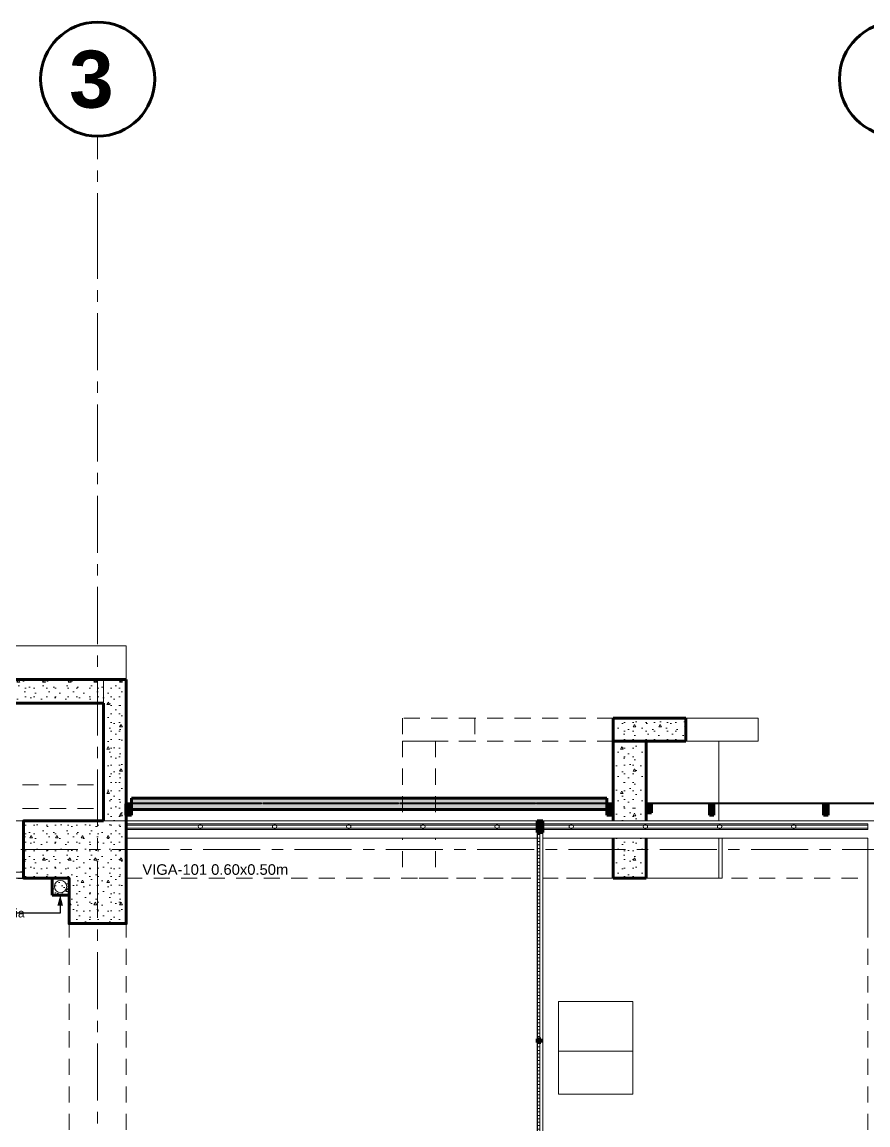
# Model space of a CAD drawing. Header units: inches. Extents: x -38 to 5698, y -33 to 92.
# Drawn here: x 300.16 to 307.57, y 37.24 to 46.9 of the extents above; entities that cross this region are included whole.
import ezdxf

# ---------------------------------------------------------------- set-up
doc = ezdxf.new("R2010")
doc.units = ezdxf.units.IN
doc.header["$MEASUREMENT"] = 0
doc.set_wipeout_variables(frame=1)
for name, pattern in [('Hidden Line', [0.195611, 0.141111, -0.0545]), ('Línea Oculta', [0.195611, 0.141111, -0.0545]), ('Punto & Raya', [0.65, 0.5, -0.075, 0, -0.075]), ('Wipeout_Contour', [1, 0, -1])]:
    doc.linetypes.add(name, pattern=pattern)
for name, color, linetype in [('02 _ ARQ _ ALB _ Ejes Generales', 7, 'Continuous'), ('02 _ ARQ _ ALB _ Mobiliario', 7, 'Continuous'), ('02 _ ARQ _ ALB _ Muros Interiores', 7, 'Continuous'), ('02 _ ARQ _ ZON _ Espacio.3D', 7, 'Continuous'), ('08 _ STR _ EXT _ 06 Columnas', 7, 'Continuous'), ('08 _ STR _ EXT _ 07 Losa Aligerada', 7, 'Continuous'), ('08 _ STR _ EXT _ 08 Placas Inclinadas', 7, 'Continuous'), ('08 _ STR _ EXT _ 09 Vigas', 7, 'Continuous'), ('Acabado - Muros', 7, 'Continuous'), ('Estructura - 04 MURO', 253, 'Continuous'), ('Estructura - Carga', 7, 'Continuous'), ('Interior - Escaleras & Barandillas', 7, 'Continuous'), ('MEP - HVAC', 7, 'Continuous'), ('Notas - Etiquetas', 251, 'Continuous')]:
    doc.layers.add(name, color=color, linetype=linetype)
doc.styles.add('Estilo_Generado_1', font='swisseb.ttf')
doc.styles.add('Estilo_Generado_4', font='swisse.ttf')
doc.dimstyles.new('Estilo_Generado__8', dxfattribs={"dimtxt": 0.18, "dimasz": 0.0912, "dimexe": 0.18, "dimexo": 0.0625, "dimgap": 0, "dimtad": 0, "dimtih": 1, "dimtoh": 1, "dimdec": 4, "dimzin": 0, "dimdsep": 46, "dimcen": 0.09, "dimadec": 0, "dimazin": 0, "dimtfac": 1, "dimtdec": 4, "dimtmove": 0, "dimatfit": 3, "dimldrblk": 'ARROWHEAD_5', "dimfxl": 1, "dimtolj": 1, "dimtzin": 0, "dimarcsym": 0})
pattern_1 = [(0, (277.50004, 6e-09), (0, 0.3897114), [0.024375, -0.200625]), (0, (277.61254, 0.19486), (0, 0.3897114), [0.024375, -0.200625]), (60, (277.50004, 6e-09), (-0.3375, 0.1948557), [0.024375, -0.200625]), (60, (277.72504, 6e-09), (-0.3375, 0.1948557), [0.024375, -0.200625]), (120, (277.5244, 6e-09), (0.3375, 0.1948557), [0.024375, -0.200625]), (120, (277.7494, 6e-09), (0.3375, 0.1948557), [0.024375, -0.200625]), (0, (277.50004, 0.0375), (0, 0.075), [0, -0.075, 0, -0.1125]), (45, (277.53754, 0.0375), (-0.05303301, 0.05303301), [0, -0.05625, 0, -0.09375])]
pattern_2 = [(0, (277.500038, 6e-09), (0, 0.030000001), [])]

# ---------------------------------------------------------------- blocks, each defined once
blk = doc.blocks.new('ARROWHEAD_5')
at = {"linetype": 'Continuous', "lineweight": 0}
blk.add_hatch(color=0, dxfattribs=at).paths.add_polyline_path([(-1, 0.2679), (0, 0), (-1, -0.2679)])
at = {"color": 0, "linetype": 'Continuous', "lineweight": 0}
blk.add_line((0, 0), (-1, 0), dxfattribs=at)

msp = doc.modelspace()

# ---------------------------------------------------------------- hatches: boundary and pattern name
at = {"layer": '08 _ STR _ EXT _ 08 Placas Inclinadas', "linetype": 'Continuous', "lineweight": 9}
h = msp.add_hatch(dxfattribs=at)
h.set_pattern_fill('HORMIGÓN_EN_MASA_0002', style=0, pattern_type=2)
h.set_pattern_definition(pattern_1)
h.paths.add_polyline_path([(301.0287, 41.1405), (300.9997, 40.9334), (301.07, 40.9334), (301.07, 41.1405)])
h = msp.add_hatch(dxfattribs=at)
h.set_pattern_fill('HORMIGÓN_EN_MASA_0002', style=0, pattern_type=2)
h.set_pattern_definition(pattern_1)
h.paths.add_polyline_path([(300.87, 40.216), (300.8991, 40.216), (300.9997, 40.9334), (300.87, 40.9334)])
h = msp.add_hatch(dxfattribs=at)
h.set_pattern_fill('HORMIGÓN_EN_MASA_0002', style=0, pattern_type=2)
h.set_pattern_definition(pattern_1)
h.paths.add_polyline_path([(300.87, 40.009), (300.87, 39.9), (301.07, 39.9), (301.07, 40.9334), (300.9997, 40.9334)])
h = msp.add_hatch(dxfattribs=at)
h.set_pattern_fill('HORMIGÓN_EN_MASA_0002', style=0, pattern_type=2)
h.set_pattern_definition(pattern_1)
h.paths.add_polyline_path([(300.87, 40.009), (300.8991, 40.216), (300.87, 40.216)])
at = {"layer": 'Acabado - Muros', "linetype": 'Continuous', "lineweight": 0}
for points in [[(301.1166, 39.95), (301.1166, 40.05), (301.0666, 40.05), (301.0666, 39.95)], [(305.2807, 39.95), (305.3384, 39.95), (305.3384, 40.05), (305.2807, 40.05)], [(307.2207, 39.95), (307.2207, 40.05), (307.1807, 40.05), (307.1807, 39.95)]]:
    msp.add_hatch(color=254, dxfattribs=at).paths.add_polyline_path(points)
at = {"layer": 'Acabado - Muros', "linetype": 'Continuous', "lineweight": 9}
for points in [[(301.0966, 40.06), (301.0966, 40.05), (302.2568, 40.05), (302.2568, 40.06)], [(302.2668, 40.06), (302.2668, 40.05), (303.4568, 40.05), (303.4568, 40.06)], [(303.4668, 40.06), (303.4668, 40.05), (304.6568, 40.05), (304.6568, 40.06)], [(304.6668, 40.06), (304.6668, 40.05), (305.3038, 40.05), (305.3038, 40.06)], [(308.1957, 40.06), (307.2057, 40.06), (307.2057, 40.05), (308.1957, 40.05)]]:
    msp.add_hatch(color=250, dxfattribs=at).paths.add_polyline_path(points)
at = {"layer": 'Acabado - Muros', "linetype": 'Continuous', "lineweight": 13}
for points in [[(302.2618, 40.1), (301.1166, 40.1), (301.1166, 40), (302.2618, 40)], [(302.2618, 40.1), (302.2618, 40), (303.4618, 40), (303.4618, 40.1)], [(303.4618, 40.1), (303.4618, 40), (304.6618, 40), (304.6618, 40.1)], [(304.6618, 40.1), (304.6618, 40), (305.2807, 40), (305.2807, 40.1)]]:
    msp.add_hatch(color=253, dxfattribs=at).paths.add_polyline_path(points)
at = {"layer": 'Estructura - Carga', "linetype": 'Continuous', "lineweight": 13}
h = msp.add_hatch(dxfattribs=at)
h.set_pattern_fill('HORMIGÓN_ARMADO_0002', color=251, style=0, pattern_type=2)
h.set_pattern_definition([(0, (277.50004, 6e-09), (0, 0.3117692), [0.03, -0.15]), (0, (277.59004, 0.1559), (0, 0.3117692), [0.03, -0.15]), (60, (277.50004, 6e-09), (-0.27, 0.1558846), [0.03, -0.15]), (60, (277.68004, 6e-09), (-0.27, 0.1558846), [0.03, -0.15]), (120, (277.53004, 6e-09), (0.27, 0.1558846), [0.03, -0.15]), (120, (277.71004, 6e-09), (0.27, 0.1558846), [0.03, -0.15]), (0, (277.50004, 0.03), (0, 0.06), [0, -0.06, 0, -0.09]), (45, (277.53004, 0.03), (-0.04242641, 0.04242641), [0, -0.045, 0, -0.075])])
h.paths.add_polyline_path([(300.42, 39.25), (300.57, 39.25), (300.57, 39.4), (300.42, 39.4)])

# ---------------------------------------------------------------- linework, layer by layer
at = {"layer": '02 _ ARQ _ ALB _ Ejes Generales', "color": 252, "linetype": 'Punto & Raya', "lineweight": 13}
msp.add_line((300.82, 44.9), (300.82, 45.9), dxfattribs=at)
at = {"layer": '02 _ ARQ _ ALB _ Ejes Generales', "color": 7, "linetype": 'Continuous', "lineweight": 60}
for centre in [(300.82, 46.4), (307.82, 46.4)]:
    msp.add_circle(centre, 0.5, dxfattribs=at)
at = {"layer": '02 _ ARQ _ ALB _ Mobiliario', "color": 175, "linetype": 'Continuous', "lineweight": 13, "flags": 128}
for points in [[(305.5093, 37.8822), (305.5093, 38.3172), (304.8593, 38.3172), (304.8593, 37.8822)], [(305.5093, 37.8822), (304.8593, 37.8822), (304.8593, 37.5072), (305.5093, 37.5072)]]:
    msp.add_lwpolyline(points, close=True, dxfattribs=at)
at = {"layer": '02 _ ARQ _ ALB _ Muros Interiores', "color": 165, "linetype": 'Continuous', "lineweight": 25}
for p, q in [((300.17, 39.45), (300.145, 39.45)), ((300.17, 39.4), (300.17, 39.45)), ((300.12, 39.4), (300.17, 39.4))]:
    msp.add_line(p, q, dxfattribs=at)
at = {"layer": '02 _ ARQ _ ALB _ Muros Interiores', "color": 7, "linetype": 'Continuous', "lineweight": 80}
msp.add_line((300.17, 39.4), (300.17, 39.45), dxfattribs=at)
msp.add_line((300.17, 39.4), (300.17, 39.45), dxfattribs=at)
msp.add_line((300.17, 39.4), (300.17, 39.45), dxfattribs=at)
at = {"layer": '02 _ ARQ _ ZON _ Espacio.3D', "color": 254, "linetype": 'Continuous', "lineweight": 0, "flags": 128}
msp.add_lwpolyline([(293.7699, 39.9), (294.4699, 39.9), (294.4699, 39.45), (300.17, 39.45), (300.17, 39.9), (300.87, 39.9), (300.87, 40.9334), (299.92, 40.9334), (299.92, 42.9), (294.72, 42.9), (294.72, 40.9334), (293.7699, 40.9334)], close=True, dxfattribs=at)
for points in [[(294.47, 29.75), (300.57, 29.75), (300.57, 30.8002), (301.07, 30.8001), (301.07, 30.2), (301.67, 30.1999), (301.67, 29.75), (304.67, 29.75), (304.67, 39.7505), (301.07, 39.7505), (301.07, 39), (300.57, 39), (300.57, 39.4), (294.07, 39.4)], [(307.57, 39), (307.57, 39.7505), (306.294, 39.7505), (306.294, 39.3999), (306.064, 39.4), (306.064, 39.7505), (304.72, 39.75), (304.72, 29.75), (307.57, 29.75), (307.57, 30.6)]]:
    msp.add_lwpolyline(points, dxfattribs=at)
at = {"layer": '08 _ STR _ EXT _ 07 Losa Aligerada', "color": 7, "linetype": 'Continuous', "lineweight": 18, "flags": 128}
msp.add_lwpolyline([(329.07, 26.75), (329.07, 29.7), (329.07, 35.2005), (329.07, 39.9), (321.17, 39.9), (316.0529, 39.9), (316.0529, 40.9), (311.4324, 40.9), (311.4324, 39.9), (300.87, 39.9), (300.87, 41.4352), (299.92, 41.4352)], dxfattribs=at)
at = {"layer": '08 _ STR _ EXT _ 08 Placas Inclinadas', "color": 7, "linetype": 'Continuous', "lineweight": 80}
for p, q in [((299.92, 40.9334), (300.87, 40.9334)), ((300.87, 40.9334), (300.87, 40.216)), ((300.87, 40.9334), (300.87, 40.216)), ((305.3384, 40.8001), (305.3384, 40.6001)), ((305.3384, 40.6), (305.3385, 39.3999)), ((300.87, 40.216), (300.87, 40.009)), ((300.87, 40.216), (300.87, 40.009))]:
    msp.add_line(p, q, dxfattribs=at)
at = {"layer": '08 _ STR _ EXT _ 08 Placas Inclinadas', "color": 251, "linetype": 'Línea Oculta', "lineweight": 13}
for p, q in [((304.126, 40.8001), (304.126, 40.6001)), ((303.7796, 40.6), (303.7796, 39.3999)), ((299.92, 40.216), (300.87, 40.216))]:
    msp.add_line(p, q, dxfattribs=at)
at = {"layer": '08 _ STR _ EXT _ 08 Placas Inclinadas', "color": 7, "linetype": 'Continuous', "lineweight": 80, "flags": 128}
for points in [[(301.07, 39.9), (301.07, 40.9334)], [(300.87, 40.009), (300.87, 39.9)]]:
    msp.add_lwpolyline(points, dxfattribs=at)
at = {"layer": '08 _ STR _ EXT _ 08 Placas Inclinadas', "color": 251, "linetype": 'Línea Oculta', "lineweight": 13, "flags": 128}
for points in [[(304.126, 40.8001), (303.4909, 40.8001)], [(303.4909, 40.8001), (303.4909, 40.6001)], [(305.3384, 40.8001), (304.126, 40.8001)], [(304.126, 40.6001), (303.4909, 40.6001)], [(303.7796, 40.6), (303.4909, 40.6)], [(303.4909, 40.6), (303.4909, 39.3999)], [(305.3384, 40.6), (303.7796, 40.6)], [(305.3384, 40.6001), (304.126, 40.6001)], [(299.92, 40.009), (300.87, 40.009)], [(303.7796, 39.3999), (303.4909, 39.3999)], [(305.3385, 39.3999), (303.7796, 39.3999)]]:
    msp.add_lwpolyline(points, dxfattribs=at)
at = {"layer": '08 _ STR _ EXT _ 09 Vigas', "color": 251, "linetype": 'Hidden Line', "lineweight": 13}
for p, q in [((294.07, 39.4), (300.57, 39.4)), ((300.57, 30.2), (300.57, 39.4)), ((301.07, 30.2), (301.07, 39.4)), ((307.57, 30.2), (307.57, 39.4))]:
    msp.add_line(p, q, dxfattribs=at)
at = {"layer": 'Acabado - Muros', "color": 7, "linetype": 'Continuous', "lineweight": 60}
for p, q in [((301.0666, 40.05), (301.0666, 39.95)), ((301.1166, 40.05), (301.0666, 40.05)), ((301.1166, 40.1), (301.1166, 40.05)), ((302.2618, 40.1), (301.1166, 40.1)), ((301.1166, 40.05), (301.1166, 40)), ((303.4618, 40.1), (302.2618, 40.1)), ((304.6618, 40.1), (303.4618, 40.1)), ((305.2807, 40.1), (304.6618, 40.1)), ((305.2807, 40.1), (305.2807, 40.05)), ((305.2807, 40.05), (305.2807, 40)), ((305.3384, 40.05), (305.2807, 40.05)), ((305.3384, 40.05), (305.3384, 39.95)), ((307.2207, 40.05), (307.1807, 40.05)), ((307.1807, 40.05), (307.1807, 39.95)), ((307.2207, 40.05), (307.2207, 39.95)), ((301.1166, 39.95), (301.0666, 39.95)), ((301.1166, 40), (301.1166, 39.95)), ((302.2618, 40), (301.1166, 40)), ((303.4618, 40), (302.2618, 40)), ((304.6618, 40), (303.4618, 40)), ((305.2807, 40), (304.6618, 40)), ((305.2807, 40), (305.2807, 39.95)), ((305.3384, 39.95), (305.2807, 39.95)), ((307.2207, 39.95), (307.1807, 39.95))]:
    msp.add_line(p, q, dxfattribs=at)
at = {"layer": 'Acabado - Muros', "color": 7, "linetype": 'Continuous', "lineweight": 13, "flags": 128}
for points in [[(301.0966, 40.06), (301.0966, 40.05), (302.2568, 40.05), (302.2568, 40.06)], [(302.2668, 40.06), (302.2668, 40.05), (303.4568, 40.05), (303.4568, 40.06)], [(303.4668, 40.06), (303.4668, 40.05), (304.6568, 40.05), (304.6568, 40.06)], [(304.6668, 40.06), (304.6668, 40.05), (305.3038, 40.05), (305.3038, 40.06)], [(308.1957, 40.06), (308.1957, 40.05), (307.2057, 40.05), (307.2057, 40.06)]]:
    msp.add_lwpolyline(points, close=True, dxfattribs=at)
at = {"layer": 'Estructura - 04 MURO', "color": 7, "linetype": 'Continuous', "lineweight": 80}
msp.add_line((301.07, 39.75), (301.07, 39.9), dxfattribs=at)
at = {"layer": 'Estructura - 04 MURO', "color": 7, "linetype": 'Continuous', "lineweight": 13}
msp.add_line((301.07, 39.75), (301.07, 39.75), dxfattribs=at)
at = {"layer": 'Estructura - Carga', "color": 7, "linetype": 'Continuous', "lineweight": 80, "flags": 128}
msp.add_lwpolyline([(300.42, 39.25), (300.57, 39.25), (300.57, 39.4), (300.42, 39.4)], close=True, dxfattribs=at)
at = {"layer": 'MEP - HVAC', "color": 7, "linetype": 'Continuous', "lineweight": 13, "flags": 128}
msp.add_lwpolyline([(300.495, 39.379, 1), (300.495, 39.271, 1)], format="xyb", close=True, dxfattribs=at)

# ---------------------------------------------------------------- texts
at = {"layer": '02 _ ARQ _ ALB _ Ejes Generales', "color": 7, "lineweight": 30, "insert": (300.5709, 46.65), "char_height": 0.5, "attachment_point": 1, "style": 'Estilo_Generado_1'}
msp.add_mtext('\\A1;{\\pql;\\pt0;\\fSwis721 Ex BT|b1|i0|c0|p34;3}', dxfattribs=at)
at = {"layer": 'Notas - Etiquetas', "color": 8, "linetype": 'Continuous', "lineweight": 13, "insert": (301.2116, 39.4267), "char_height": 0.0925, "attachment_point": 7, "style": 'Estilo_Generado_4'}
msp.add_mtext('\\A1;{\\pql;\\fSwis721 Ex BT|b0|i0|c0|p34;VIGA-101\\fSwis721 Ex BT|b0|i0|c0|p34; \\fSwis721 Ex BT|b0|i0|c0|p34;0.60\\fSwis721 Ex BT|b0|i0|c0|p34;x\\fSwis721 Ex BT|b0|i0|c0|p34;0.50\\fSwis721 Ex BT|b0|i0|c0|p34;m}', dxfattribs=at)
at = {"layer": 'Notas - Etiquetas', "color": 8, "linetype": 'Continuous', "lineweight": 35, "insert": (299.3178, 39.0917), "char_height": 0.075, "attachment_point": 4, "style": 'Estilo_Generado_4'}
msp.add_mtext('\\A1;{\\pql;\\fSwis721 Ex BT|b0|i0|c0|p34;Columna Sanitaria}', dxfattribs=at)

# ---------------------------------------------------------------- leaders
at = {"layer": 'Notas - Etiquetas', "color": 8, "linetype": 'Continuous', "lineweight": 13, "annotation_type": 0, "has_hookline": 1, "hookline_direction": 1, "text_width": 1.0171}
msp.add_leader([(300.492, 39.25), (300.492, 39.0917), (299.3178, 39.0917)], dimstyle='Estilo_Generado__8', dxfattribs=at)

# ---------------------------------------------------------------- next in the draw order: wipeouts: each hides what was drawn before it
at = {"color": 254, "linetype": 'Wipeout_Contour', "lineweight": 0, "ltscale": 7307.738804}
msp.add_wipeout([(301.0287, 41.1405), (301.07, 41.1405), (301.07, 41.4352)], dxfattribs=at).dxf.layer = '08 _ STR _ EXT _ 08 Placas Inclinadas'
at = {"color": 254, "linetype": 'Wipeout_Contour', "lineweight": 0, "ltscale": 9763.798351}
msp.add_wipeout([(306.2622, 39.3999), (306.2622, 40.6), (305.6271, 40.6), (305.6271, 39.3999)], dxfattribs=at).dxf.layer = '08 _ STR _ EXT _ 08 Placas Inclinadas'
at = {"color": 254, "linetype": 'Wipeout_Contour', "lineweight": 0, "ltscale": 14637.651825}
msp.add_wipeout([(304.67, 37.9584), (304.67, 35.8249), (304.72, 35.8249), (304.72, 37.9749), (304.703, 37.9749), (304.703, 37.9584)], dxfattribs=at).dxf.layer = 'Acabado - Muros'

# ---------------------------------------------------------------- next in the draw order: hatches: boundary and pattern name
at = {"layer": '08 _ STR _ EXT _ 08 Placas Inclinadas', "linetype": 'Continuous', "lineweight": 9}
h = msp.add_hatch(dxfattribs=at)
h.set_pattern_fill('HORMIGÓN_EN_MASA_0002', style=0, pattern_type=2)
h.set_pattern_definition(pattern_1)
h.paths.add_polyline_path([(305.6271, 39.3999), (305.6271, 40.6), (305.3384, 40.6), (305.3385, 39.3999)])
at = {"layer": 'Acabado - Muros', "linetype": 'Continuous', "lineweight": 0}
for points in [[(305.6733, 39.97), (305.6733, 40.05), (305.6271, 40.05), (305.6271, 39.97)], [(306.2207, 39.95), (306.2207, 40.05), (306.1807, 40.05), (306.1807, 39.95)]]:
    msp.add_hatch(color=254, dxfattribs=at).paths.add_polyline_path(points)
at = {"layer": 'Acabado - Muros', "linetype": 'Continuous', "lineweight": 9}
for points in [[(306.1957, 40.06), (305.656, 40.06), (305.656, 40.05), (306.1957, 40.05)], [(307.1957, 40.06), (306.2057, 40.06), (306.2057, 40.05), (307.1957, 40.05)]]:
    msp.add_hatch(color=250, dxfattribs=at).paths.add_polyline_path(points)

# ---------------------------------------------------------------- next in the draw order: linework, layer by layer
at = {"layer": '08 _ STR _ EXT _ 08 Placas Inclinadas', "color": 7, "linetype": 'Continuous', "lineweight": 80}
msp.add_line((305.6271, 39.3999), (305.6271, 40.6), dxfattribs=at)
at = {"layer": '08 _ STR _ EXT _ 08 Placas Inclinadas', "color": 7, "linetype": 'Continuous', "lineweight": 80, "flags": 128}
for points in [[(305.6271, 40.6), (305.3384, 40.6)], [(305.6271, 39.3999), (305.3385, 39.3999)]]:
    msp.add_lwpolyline(points, dxfattribs=at)
at = {"layer": '08 _ STR _ EXT _ 08 Placas Inclinadas', "color": 7, "linetype": 'Continuous', "lineweight": 13, "flags": 128}
for points in [[(306.2622, 40.6), (305.6271, 40.6)], [(306.2622, 39.3999), (306.2622, 40.6)], [(306.2622, 39.3999), (305.6271, 39.3999)]]:
    msp.add_lwpolyline(points, dxfattribs=at)
at = {"layer": '08 _ STR _ EXT _ 09 Vigas', "color": 251, "linetype": 'Hidden Line', "lineweight": 13}
msp.add_line((301.07, 39.4), (307.57, 39.4), dxfattribs=at)
at = {"layer": 'Acabado - Muros', "color": 7, "linetype": 'Continuous', "lineweight": 60}
for p, q in [((305.6733, 40.05), (305.6271, 40.05)), ((305.6271, 40.05), (305.6271, 39.97)), ((305.6733, 40.05), (305.6733, 39.97)), ((306.2207, 40.05), (306.1807, 40.05)), ((306.1807, 40.05), (306.1807, 39.95)), ((306.2207, 40.05), (306.2207, 39.95)), ((305.6733, 39.97), (305.6271, 39.97)), ((306.2207, 39.95), (306.1807, 39.95))]:
    msp.add_line(p, q, dxfattribs=at)
at = {"layer": 'Acabado - Muros', "color": 7, "linetype": 'Continuous', "lineweight": 13, "flags": 128}
for points in [[(306.1957, 40.06), (306.1957, 40.05), (305.656, 40.05), (305.656, 40.06)], [(307.1957, 40.06), (307.1957, 40.05), (306.2057, 40.05), (306.2057, 40.06)]]:
    msp.add_lwpolyline(points, close=True, dxfattribs=at)

# ---------------------------------------------------------------- next in the draw order: wipeouts: each hides what was drawn before it
at = {"color": 254, "linetype": 'Wipeout_Contour', "lineweight": 0, "ltscale": 9742.083025}
msp.add_wipeout([(301.07, 41.4352), (299.92, 41.4352), (299.92, 41.1405), (301.0287, 41.1405)], dxfattribs=at).dxf.layer = '08 _ STR _ EXT _ 08 Placas Inclinadas'

# ---------------------------------------------------------------- next in the draw order: hatches: boundary and pattern name
at = {"layer": '08 _ STR _ EXT _ 08 Placas Inclinadas', "linetype": 'Continuous', "lineweight": 9}
h = msp.add_hatch(dxfattribs=at)
h.set_pattern_fill('HORMIGÓN_EN_MASA_0002', style=0, pattern_type=2)
h.set_pattern_definition(pattern_1)
h.paths.add_polyline_path([(300.87, 41.1405), (299.92, 41.1405), (299.92, 40.9334), (300.87, 40.9334)])
h = msp.add_hatch(dxfattribs=at)
h.set_pattern_fill('HORMIGÓN_EN_MASA_0002', style=0, pattern_type=2)
h.set_pattern_definition(pattern_1)
h.paths.add_polyline_path([(300.87, 40.9334), (300.9997, 40.9334), (301.0287, 41.1405), (300.87, 41.1405)])

# ---------------------------------------------------------------- next in the draw order: linework, layer by layer
at = {"layer": '02 _ ARQ _ ALB _ Ejes Generales', "color": 252, "linetype": 'Punto & Raya', "lineweight": 13}
msp.add_line((300.82, 3.05), (300.82, 44.9), dxfattribs=at)
at = {"layer": '08 _ STR _ EXT _ 08 Placas Inclinadas', "color": 7, "linetype": 'Continuous', "lineweight": 80}
for p, q in [((300.87, 41.1405), (299.92, 41.1405)), ((301.0287, 41.1405), (300.87, 41.1405)), ((301.0287, 41.1405), (301.07, 41.1405))]:
    msp.add_line(p, q, dxfattribs=at)
at = {"layer": '08 _ STR _ EXT _ 08 Placas Inclinadas', "color": 7, "linetype": 'Continuous', "lineweight": 13, "flags": 128}
for points in [[(301.07, 41.4352), (299.92, 41.4352)], [(301.07, 41.4352), (301.07, 41.1405)]]:
    msp.add_lwpolyline(points, dxfattribs=at)
at = {"layer": '08 _ STR _ EXT _ 08 Placas Inclinadas', "color": 7, "linetype": 'Continuous', "lineweight": 80, "flags": 128}
msp.add_lwpolyline([(301.07, 41.1405), (301.07, 40.9334)], dxfattribs=at)

# ---------------------------------------------------------------- next in the draw order: wipeouts: each hides what was drawn before it
at = {"color": 254, "linetype": 'Wipeout_Contour', "lineweight": 0, "ltscale": 9765.229794}
msp.add_wipeout([(306.6086, 40.6001), (306.6086, 40.8001), (305.9735, 40.8001), (305.9735, 40.6001)], dxfattribs=at).dxf.layer = '08 _ STR _ EXT _ 08 Placas Inclinadas'
at = {"color": 254, "linetype": 'Wipeout_Contour', "lineweight": 0, "ltscale": 9757.288875}
msp.add_wipeout([(307.57, 39.9), (301.07, 39.9), (301.07, 39.75), (307.57, 39.75)], dxfattribs=at).dxf.layer = 'Estructura - 04 MURO'

# ---------------------------------------------------------------- next in the draw order: hatches: boundary and pattern name
at = {"layer": '08 _ STR _ EXT _ 06 Columnas', "linetype": 'Continuous', "lineweight": 9}
h = msp.add_hatch(dxfattribs=at)
h.set_pattern_fill('HORMIGÓN_EN_MASA_0002', style=0, pattern_type=2)
h.set_pattern_definition(pattern_1)
h.paths.add_polyline_path([(300.17, 39.4), (300.57, 39.4), (300.57, 39), (301.07, 39), (301.07, 39.75), (300.87, 39.75), (300.87, 39.9), (300.17, 39.9)])
h = msp.add_hatch(dxfattribs=at)
h.set_pattern_fill('HORMIGÓN_EN_MASA_0002', style=0, pattern_type=2)
h.set_pattern_definition(pattern_1)
h.paths.add_polyline_path([(300.87, 39.75), (301.07, 39.75), (301.07, 39.9)])
h = msp.add_hatch(dxfattribs=at)
h.set_pattern_fill('HORMIGÓN_EN_MASA_0002', style=0, pattern_type=2)
h.set_pattern_definition(pattern_1)
h.paths.add_polyline_path([(300.87, 39.75), (301.07, 39.9), (300.87, 39.9)])
at = {"layer": '08 _ STR _ EXT _ 08 Placas Inclinadas', "linetype": 'Continuous', "lineweight": 9}
h = msp.add_hatch(dxfattribs=at)
h.set_pattern_fill('HORMIGÓN_EN_MASA_0002', style=0, pattern_type=2)
h.set_pattern_definition(pattern_1)
h.paths.add_polyline_path([(305.9735, 40.6001), (305.9735, 40.8001), (305.3384, 40.8001), (305.3384, 40.6001)])

# ---------------------------------------------------------------- next in the draw order: linework, layer by layer
at = {"layer": '08 _ STR _ EXT _ 06 Columnas', "color": 7, "linetype": 'Continuous', "lineweight": 80, "flags": 128}
for points in [[(300.87, 39.9), (300.17, 39.9), (300.17, 39.4), (300.57, 39.4), (300.57, 39), (301.07, 39), (301.07, 39.75)], [(301.07, 39.75), (301.07, 39.9)]]:
    msp.add_lwpolyline(points, dxfattribs=at)
at = {"layer": '08 _ STR _ EXT _ 08 Placas Inclinadas', "color": 7, "linetype": 'Continuous', "lineweight": 80}
msp.add_line((305.9735, 40.6001), (305.9735, 40.8001), dxfattribs=at)
at = {"layer": '08 _ STR _ EXT _ 08 Placas Inclinadas', "color": 7, "linetype": 'Continuous', "lineweight": 80, "flags": 128}
for points in [[(305.9735, 40.8001), (305.3384, 40.8001)], [(305.9735, 40.6001), (305.3384, 40.6001)]]:
    msp.add_lwpolyline(points, dxfattribs=at)
at = {"layer": '08 _ STR _ EXT _ 08 Placas Inclinadas', "color": 7, "linetype": 'Continuous', "lineweight": 13, "flags": 128}
for points in [[(306.6086, 40.8001), (305.9735, 40.8001)], [(306.6086, 40.6001), (306.6086, 40.8001)], [(306.6086, 40.6001), (305.9735, 40.6001)]]:
    msp.add_lwpolyline(points, dxfattribs=at)
at = {"layer": '08 _ STR _ EXT _ 09 Vigas', "color": 251, "linetype": 'Hidden Line', "lineweight": 13}
msp.add_line((301.07, 39.9), (300.57, 39.9), dxfattribs=at)
at = {"layer": 'Acabado - Muros', "color": 7, "linetype": 'Continuous', "lineweight": 60}
msp.add_line((304.72, 39.9), (304.67, 39.9), dxfattribs=at)
at = {"layer": 'Estructura - 04 MURO', "color": 7, "linetype": 'Continuous', "lineweight": 13, "flags": 128}
for points in [[(307.57, 39.9), (301.07, 39.9)], [(301.07, 39.75), (307.57, 39.75)]]:
    msp.add_lwpolyline(points, dxfattribs=at)
at = {"layer": 'Interior - Escaleras & Barandillas', "color": 161, "linetype": 'Continuous', "lineweight": 13, "flags": 128}
for points in [[(301.72, 39.8313, 1), (301.72, 39.8688, 1)], [(302.37, 39.8313, 1), (302.37, 39.8688, 1)], [(303.02, 39.8313, 1), (303.02, 39.8688, 1)], [(303.67, 39.8313, 1), (303.67, 39.8688, 1)], [(304.32, 39.8313, 1), (304.32, 39.8688, 1)], [(304.97, 39.8313, 1), (304.97, 39.8688, 1)], [(305.62, 39.8313, 1), (305.62, 39.8688, 1)]]:
    msp.add_lwpolyline(points, format="xyb", close=True, dxfattribs=at)

# ---------------------------------------------------------------- next in the draw order: wipeouts: each hides what was drawn before it
at = {"color": 254, "linetype": 'Wipeout_Contour', "lineweight": 0, "ltscale": 9767.73546}
msp.add_wipeout([(306.294, 39.75), (307.57, 39.75), (307.57, 39.9), (306.294, 39.9)], dxfattribs=at).dxf.layer = 'Estructura - 04 MURO'

# ---------------------------------------------------------------- next in the draw order: linework, layer by layer
at = {"layer": '08 _ STR _ EXT _ 09 Vigas', "color": 251, "linetype": 'Hidden Line', "lineweight": 13}
for p, q in [((286.57, 39.9), (329.07, 39.9)), ((308.07, 39.9), (307.57, 39.9))]:
    msp.add_line(p, q, dxfattribs=at)
at = {"layer": 'Estructura - 04 MURO', "color": 7, "linetype": 'Continuous', "lineweight": 13, "flags": 128}
for points in [[(307.57, 39.9), (306.294, 39.9)], [(306.294, 39.75), (307.57, 39.75)]]:
    msp.add_lwpolyline(points, dxfattribs=at)
at = {"layer": 'Interior - Escaleras & Barandillas', "color": 161, "linetype": 'Continuous', "lineweight": 13, "flags": 128}
for points in [[(301.07, 39.875), (301.07, 39.825), (307.57, 39.825), (307.57, 39.875)], [(301.07, 39.8625), (301.07, 39.8375), (307.57, 39.8375), (307.57, 39.8625)], [(301.07, 39.8625), (301.07, 39.8375), (307.57, 39.8375), (307.57, 39.8625)], [(301.07, 39.8625), (301.07, 39.8375), (307.57, 39.8375), (307.57, 39.8625)]]:
    msp.add_lwpolyline(points, close=True, dxfattribs=at)
for points in [[(306.27, 39.8313, 1), (306.27, 39.8688, 1)], [(306.92, 39.8313, 1), (306.92, 39.8688, 1)]]:
    msp.add_lwpolyline(points, format="xyb", close=True, dxfattribs=at)

# ---------------------------------------------------------------- next in the draw order: wipeouts: each hides what was drawn before it
at = {"color": 254, "linetype": 'Wipeout_Contour', "lineweight": 0, "ltscale": 14637.7454}
msp.add_wipeout([(304.72, 39.8), (304.67, 39.8), (304.67, 37.9914), (304.703, 37.9914), (304.703, 37.9749), (304.72, 37.9749)], dxfattribs=at).dxf.layer = 'Acabado - Muros'

# ---------------------------------------------------------------- next in the draw order: linework, layer by layer
at = {"layer": 'Acabado - Muros', "color": 251, "linetype": 'Continuous', "lineweight": 13, "flags": 128}
for points in [[(304.67, 37.9914), (304.67, 39.8)], [(304.72, 35.8249), (304.72, 37.9749), (304.72, 39.8)], [(304.67, 35.8249), (304.67, 37.9584)]]:
    msp.add_lwpolyline(points, dxfattribs=at)

# ---------------------------------------------------------------- next in the draw order: wipeouts: each hides what was drawn before it
at = {"color": 254, "linetype": 'Wipeout_Contour', "lineweight": 0, "ltscale": 9758.689362}
msp.add_wipeout([(304.675, 39.8), (304.675, 37.9914), (304.695, 37.9914), (304.695, 39.8)], dxfattribs=at).dxf.layer = 'Acabado - Muros'

# ---------------------------------------------------------------- next in the draw order: hatches: boundary and pattern name
at = {"layer": 'Acabado - Muros', "linetype": 'Continuous', "lineweight": 0}
msp.add_hatch(color=254, dxfattribs=at).paths.add_polyline_path([(304.67, 39.8), (304.72, 39.8), (304.72, 39.9), (304.67, 39.9)])
h = msp.add_hatch(dxfattribs=at)
h.set_pattern_fill('CONTRACHAPADO_0002', color=254, style=0, pattern_type=2)
h.set_pattern_definition(pattern_2)
h.paths.add_polyline_path([(304.675, 39.8), (304.675, 37.9914), (304.695, 37.9914), (304.695, 39.8)])

# ---------------------------------------------------------------- next in the draw order: linework, layer by layer
at = {"layer": '02 _ ARQ _ ALB _ Ejes Generales', "color": 252, "linetype": 'Punto & Raya', "lineweight": 13}
msp.add_line((283.3454, 39.65), (332.07, 39.65), dxfattribs=at)
at = {"layer": 'Acabado - Muros', "color": 7, "linetype": 'Continuous', "lineweight": 60}
for p, q in [((304.67, 39.9), (304.67, 39.8)), ((304.72, 39.9), (304.72, 39.8)), ((304.72, 39.8), (304.67, 39.8))]:
    msp.add_line(p, q, dxfattribs=at)
at = {"layer": 'Acabado - Muros', "color": 7, "linetype": 'Continuous', "lineweight": 13, "flags": 128}
msp.add_lwpolyline([(304.675, 39.8), (304.695, 39.8), (304.695, 37.9914), (304.675, 37.9914)], close=True, dxfattribs=at)

# ---------------------------------------------------------------- next in the draw order: wipeouts: each hides what was drawn before it
at = {"color": 254, "linetype": 'Wipeout_Contour', "lineweight": 0, "ltscale": 9758.565114}
msp.add_wipeout([(304.675, 37.9584), (304.675, 35.8249), (304.695, 35.8249), (304.695, 37.9584)], dxfattribs=at).dxf.layer = 'Acabado - Muros'

# ---------------------------------------------------------------- next in the draw order: hatches: boundary and pattern name
at = {"layer": 'Acabado - Muros', "linetype": 'Continuous', "lineweight": 0}
msp.add_hatch(color=254, dxfattribs=at).paths.add_polyline_path([(304.703, 37.9914), (304.67, 37.9914), (304.67, 37.9584), (304.703, 37.9584)])
h = msp.add_hatch(dxfattribs=at)
h.set_pattern_fill('CONTRACHAPADO_0002', color=254, style=0, pattern_type=2)
h.set_pattern_definition(pattern_2)
h.paths.add_polyline_path([(304.675, 37.9584), (304.675, 35.8249), (304.695, 35.8249), (304.695, 37.9584)])

# ---------------------------------------------------------------- next in the draw order: linework, layer by layer
at = {"layer": 'Acabado - Muros', "color": 7, "linetype": 'Continuous', "lineweight": 60}
for p, q in [((304.67, 37.9914), (304.67, 37.9584)), ((304.703, 37.9914), (304.67, 37.9914)), ((304.703, 37.9914), (304.703, 37.9584)), ((304.703, 37.9584), (304.67, 37.9584))]:
    msp.add_line(p, q, dxfattribs=at)
at = {"layer": 'Acabado - Muros', "color": 7, "linetype": 'Continuous', "lineweight": 13, "flags": 128}
msp.add_lwpolyline([(304.675, 37.9584), (304.695, 37.9584), (304.695, 35.8249), (304.675, 35.8249)], close=True, dxfattribs=at)

doc.saveas('drawing.dxf')
